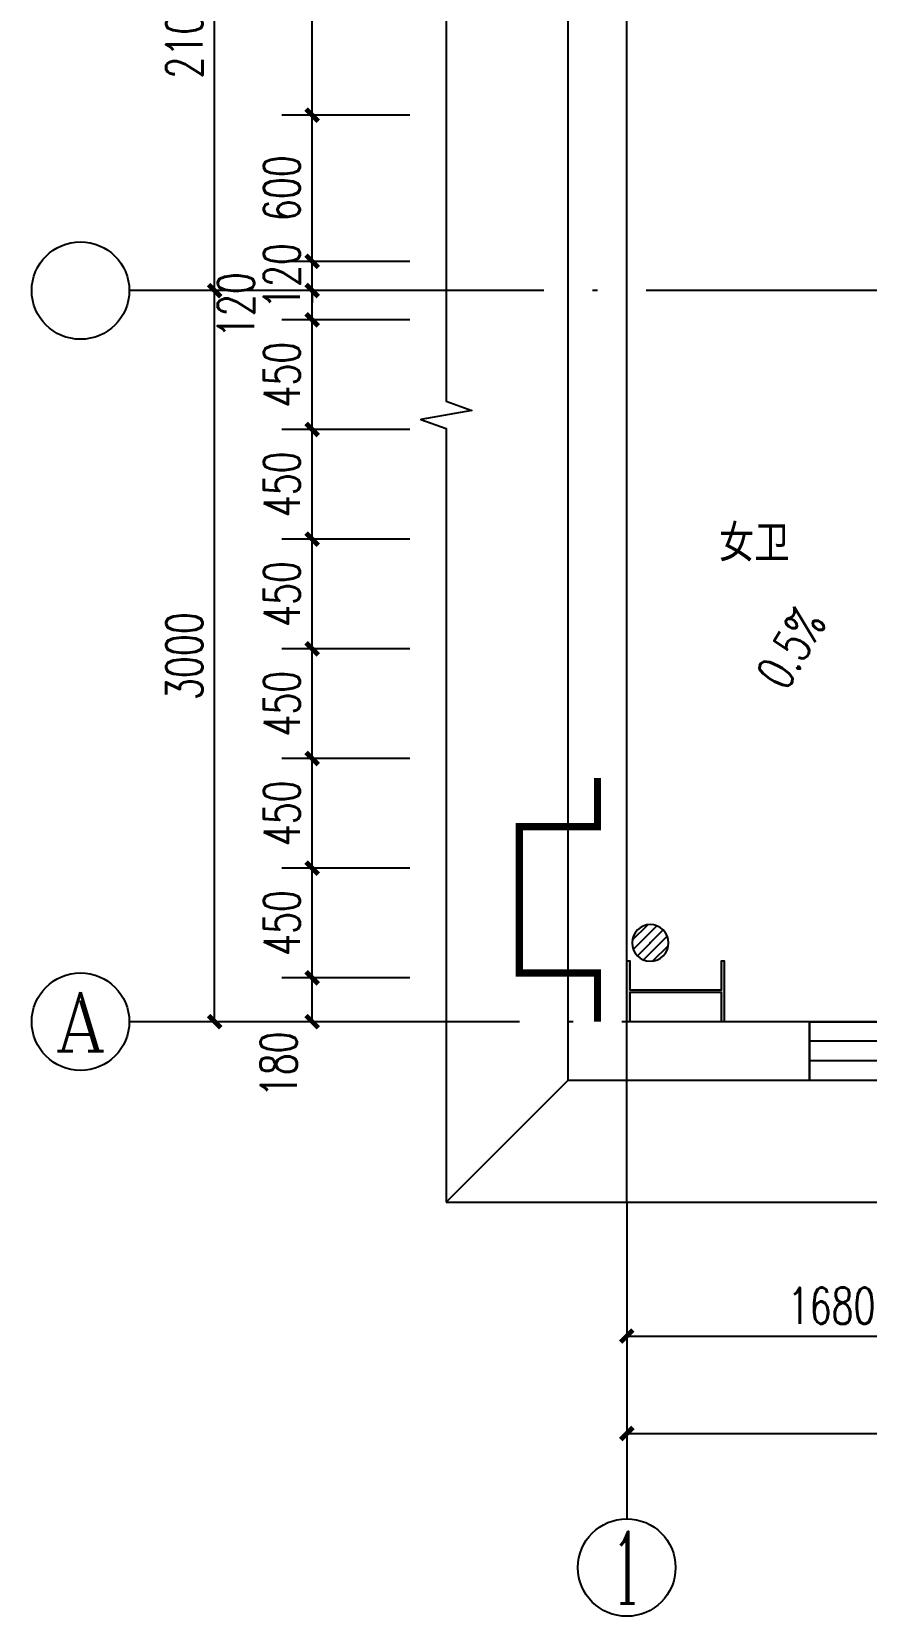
# Model space of a CAD drawing. Extents: x 13276711 to 13543385, y -848943 to -68012.
# Drawn here: x 13522879 to 13526301, y -831225 to -824722 of the extents above; entities that cross this region are included whole.
import ezdxf
from ezdxf.enums import TextEntityAlignment as Align

# ---------------------------------------------------------------- set-up
doc = ezdxf.new("R2010")
doc.units = 0
doc.header["$LTSCALE"] = 1000
doc.header["$MEASUREMENT"] = 0
doc.linetypes.add('DOTE', pattern=[2.42, 2, -0.2, 0.02, -0.2])
for name, color, linetype in [('AXIS', 3, 'Continuous'), ('AXIS_TEXT', 7, 'Continuous'), ('COLUMN', 2, 'Continuous'), ('DIM_SYMB', 3, 'Continuous'), ('DOTE', 1, 'DOTE'), ('LVTRY', 6, 'Continuous'), ('PUB_TEXT', 7, 'Continuous'), ('WALL-PARAPET', 6, 'Continuous'), ('WINDOW', 4, 'Continuous')]:
    doc.layers.add(name, color=color, linetype=linetype)
doc.styles.add('_TCH_AXIS', font='COMPLEX', dxfattribs={"bigfont": 'GBCBIG'})
doc.styles.add('_TCH_DIM', font='SIMPLEX', dxfattribs={"bigfont": 'GBCBIG'})
doc.styles.add('_TCH_DIM_T3', font='SIMPLEX', dxfattribs={"width": 0.705882, "bigfont": 'GBCBIG'})
doc.styles.add('COMPLEX', font='COMPLEX')
doc.styles.add('YAYA', font='', dxfattribs={"width": 0.8, "height": 1})
doc.styles.get('YAYA').set_extended_font_data('SimSun')
doc.dimstyles.new('_TCH_ARCH&&50', dxfattribs={"dimtxt": 148.75, "dimasz": 50, "dimexe": 125, "dimexo": 150, "dimgap": 50, "dimtad": 1, "dimdec": 0, "dimzin": 0, "dimdsep": 46, "dimtxsty": '_TCH_DIM_T3', "dimblk": 'ARCHTICK', "dimcen": 0.09, "dimclrt": 7, "dimazin": 2, "dimtfac": 1, "dimtdec": 0, "dimtix": 1, "dimtmove": 2, "dimatfit": 3, "dimfxl": 0, "dimtolj": 1, "dimtzin": 0, "dimarcsym": 0})

# ---------------------------------------------------------------- blocks, each defined once
blk = doc.blocks.new('A$C797E1D2B')
at = {"layer": 'COLUMN'}
h = blk.add_hatch(color=256, dxfattribs=at)
h.paths.add_polyline_path([(125, 400), (250, 400), (250, 388), (130, 388), (130, 200), (125, 200)])
h.paths.add_polyline_path([(0, 400), (125, 400), (125, 200), (120, 200), (120, 388), (0, 388)])
h.paths.add_polyline_path([(0, 12), (120, 12), (120, 200), (125, 200), (125, 0), (0, 0)])
h.paths.add_polyline_path([(125, 200), (130, 200), (130, 12), (250, 12), (250, 0), (125, 0)])
blk.add_lwpolyline([(250, 0), (250, 12), (130, 12), (130, 388), (250, 388), (250, 400), (0, 400), (0, 388), (120, 388), (120, 12), (0, 12), (0, 0)], close=True, dxfattribs=at)
blk = doc.blocks.new('$lvtry$00000171')
for p, q in [((-74.2, 10.6), (-10.6, 74.2)), ((-69.8, -27.4), (27.4, 69.8)), ((-53, -53), (53, 53)), ((-27.4, -69.8), (69.8, 27.4)), ((10.6, -74.2), (74.2, -10.6))]:
    blk.add_line(p, q)
blk.add_circle((0, 0), 75)
blk.add_point((0, 0))
blk = doc.blocks.new('$TCHSYS$WIN2D')
for p, q in [((-0.5, 0.5), (0.5, 0.5)), ((-0.5, 0.5), (-0.5, -0.5)), ((0.5, 0.5), (0.5, -0.5)), ((0.5, 0.1667), (-0.5, 0.1667)), ((0.5, -0.1667), (-0.5, -0.1667)), ((-0.5, -0.5), (0.5, -0.5))]:
    blk.add_line(p, q)
blk = doc.blocks.new('_AXISO')
blk.add_circle((0, 0), 0.5)
at = {"layer": 'AXIS_TEXT', "style": 'COMPLEX', "width": 1.041667}
blk.add_attdef('A', text='', height=0.56, dxfattribs=at).set_placement((-0.25, -0.28), (0.25, -0.28), align=Align.FIT)
blk = doc.blocks.new('_ArchTick')
at = {"color": 0, "linetype": 'ByBlock', "const_width": 0.4}
blk.add_lwpolyline([(-0.5, -0.5), (0.5, 0.5)], dxfattribs=at)
blk = doc.blocks.new('*D899')
at = {"layer": 'AXIS', "color": 0, "lineweight": -2}
for p, q in [((13525318.7, -829674.5), (13525318.7, -830599.5)), ((13528318.7, -829674.5), (13528318.7, -830599.5)), ((13525318.7, -830474.5), (13528318.7, -830474.5))]:
    blk.add_line(p, q, dxfattribs=at)
at = {"layer": 'Defpoints', "color": 0}
for p in [(13525318.7, -829524.5), (13528318.7, -829524.5), (13528318.7, -830474.5)]:
    blk.add_point(p, dxfattribs=at)
at = {"layer": 'AXIS', "color": 0, "lineweight": -2, "xscale": 50, "yscale": 50, "zscale": 50, "rotation": 180}
blk.add_blockref('_ArchTick', (13525318.7, -830474.5), dxfattribs=at)
at = {"layer": 'AXIS', "color": 0, "lineweight": -2, "xscale": 50, "yscale": 50, "zscale": 50}
blk.add_blockref('_ArchTick', (13528318.7, -830474.5), dxfattribs=at)
at = {"layer": 'AXIS', "color": 7, "insert": (13526818.7, -830350.2), "char_height": 148.75, "attachment_point": 5, "style": '_TCH_DIM_T3'}
blk.add_mtext('\\A1;3000', dxfattribs=at)
blk = doc.blocks.new('*D906')
at = {"layer": 'AXIS', "color": 0, "lineweight": -2}
for p, q in [((13525318.7, -829674.5), (13525318.7, -830199.5)), ((13526998.7, -829674.5), (13526998.7, -830199.5)), ((13525318.7, -830074.5), (13526998.7, -830074.5))]:
    blk.add_line(p, q, dxfattribs=at)
at = {"layer": 'Defpoints', "color": 0}
for p in [(13525318.7, -829524.5), (13526998.7, -829524.5), (13526998.7, -830074.5)]:
    blk.add_point(p, dxfattribs=at)
at = {"layer": 'AXIS', "color": 0, "lineweight": -2, "xscale": 50, "yscale": 50, "zscale": 50, "rotation": 180}
blk.add_blockref('_ArchTick', (13525318.7, -830074.5), dxfattribs=at)
at = {"layer": 'AXIS', "color": 0, "lineweight": -2, "xscale": 50, "yscale": 50, "zscale": 50}
blk.add_blockref('_ArchTick', (13526998.7, -830074.5), dxfattribs=at)
at = {"layer": 'AXIS', "color": 7, "insert": (13526158.7, -829950.2), "char_height": 148.75, "attachment_point": 5, "style": '_TCH_DIM_T3'}
blk.add_mtext('\\A1;1680', dxfattribs=at)
blk = doc.blocks.new('*D916')
at = {"layer": 'AXIS', "color": 0, "lineweight": -2}
for p, q in [((13524428.7, -825784.5), (13523503.7, -825784.5)), ((13523628.7, -828784.5), (13523628.7, -825784.5)), ((13524428.7, -828784.5), (13523503.7, -828784.5))]:
    blk.add_line(p, q, dxfattribs=at)
at = {"layer": 'Defpoints', "color": 0}
for p in [(13523628.7, -825784.5), (13524578.7, -825784.5), (13524578.7, -828784.5)]:
    blk.add_point(p, dxfattribs=at)
at = {"layer": 'AXIS', "color": 0, "lineweight": -2, "xscale": 50, "yscale": 50, "zscale": 50}
for p, rotation in [((13523628.7, -825784.5), 90), ((13523628.7, -828784.5), 270)]:
    blk.add_blockref('_ArchTick', p, dxfattribs=dict(at, rotation=rotation))
at = {"layer": 'AXIS', "color": 7, "insert": (13523504.3, -827284.5), "char_height": 148.75, "attachment_point": 5, "rotation": 90, "style": '_TCH_DIM_T3'}
blk.add_mtext('\\A1;3000', dxfattribs=at)
blk = doc.blocks.new('*D917')
at = {"layer": 'AXIS', "color": 0, "lineweight": -2}
for p, q in [((13524428.7, -823684.5), (13523503.7, -823684.5)), ((13523628.7, -825784.5), (13523628.7, -823684.5)), ((13524428.7, -825784.5), (13523503.7, -825784.5))]:
    blk.add_line(p, q, dxfattribs=at)
at = {"layer": 'Defpoints', "color": 0}
for p in [(13523628.7, -823684.5), (13524578.7, -823684.5), (13524578.7, -825784.5)]:
    blk.add_point(p, dxfattribs=at)
at = {"layer": 'AXIS', "color": 0, "lineweight": -2, "xscale": 50, "yscale": 50, "zscale": 50}
for p, rotation in [((13523628.7, -823684.5), 90), ((13523628.7, -825784.5), 270)]:
    blk.add_blockref('_ArchTick', p, dxfattribs=dict(at, rotation=rotation))
at = {"layer": 'AXIS', "color": 7, "insert": (13523504.3, -824734.5), "char_height": 148.75, "attachment_point": 5, "rotation": 90, "style": '_TCH_DIM_T3'}
blk.add_mtext('\\A1;2100', dxfattribs=at)
blk = doc.blocks.new('*D918')
at = {"layer": 'AXIS', "color": 0, "lineweight": -2}
for p, q in [((13524428.7, -828604.5), (13523903.7, -828604.5)), ((13524028.7, -828784.5), (13524028.7, -828604.5)), ((13524428.7, -828784.5), (13523903.7, -828784.5))]:
    blk.add_line(p, q, dxfattribs=at)
at = {"layer": 'Defpoints', "color": 0}
for p in [(13524028.7, -828604.5), (13524578.7, -828604.5), (13524578.7, -828784.5)]:
    blk.add_point(p, dxfattribs=at)
at = {"layer": 'AXIS', "color": 0, "lineweight": -2, "xscale": 50, "yscale": 50, "zscale": 50}
for p, rotation in [((13524028.7, -828604.5), 90), ((13524028.7, -828784.5), 270)]:
    blk.add_blockref('_ArchTick', p, dxfattribs=dict(at, rotation=rotation))
at = {"layer": 'AXIS', "color": 7, "insert": (13523891.2, -828959.5), "char_height": 148.75, "attachment_point": 5, "rotation": 90, "style": '_TCH_DIM_T3'}
blk.add_mtext('\\A1;180', dxfattribs=at)
blk = doc.blocks.new('*D919')
at = {"layer": 'AXIS', "color": 0, "lineweight": -2}
for p, q in [((13524428.7, -828154.5), (13523903.7, -828154.5)), ((13524028.7, -828604.5), (13524028.7, -828154.5)), ((13524428.7, -828604.5), (13523903.7, -828604.5))]:
    blk.add_line(p, q, dxfattribs=at)
at = {"layer": 'Defpoints', "color": 0}
for p in [(13524028.7, -828154.5), (13524578.7, -828154.5), (13524578.7, -828604.5)]:
    blk.add_point(p, dxfattribs=at)
at = {"layer": 'AXIS', "color": 0, "lineweight": -2, "xscale": 50, "yscale": 50, "zscale": 50}
for p, rotation in [((13524028.7, -828154.5), 90), ((13524028.7, -828604.5), 270)]:
    blk.add_blockref('_ArchTick', p, dxfattribs=dict(at, rotation=rotation))
at = {"layer": 'AXIS', "color": 7, "insert": (13523904.3, -828379.5), "char_height": 148.75, "attachment_point": 5, "rotation": 90, "style": '_TCH_DIM_T3'}
blk.add_mtext('\\A1;450', dxfattribs=at)
blk = doc.blocks.new('*D920')
at = {"layer": 'AXIS', "color": 0, "lineweight": -2}
for p, q in [((13524428.7, -827704.5), (13523903.7, -827704.5)), ((13524028.7, -828154.5), (13524028.7, -827704.5)), ((13524428.7, -828154.5), (13523903.7, -828154.5))]:
    blk.add_line(p, q, dxfattribs=at)
at = {"layer": 'Defpoints', "color": 0}
for p in [(13524028.7, -827704.5), (13524578.7, -827704.5), (13524578.7, -828154.5)]:
    blk.add_point(p, dxfattribs=at)
at = {"layer": 'AXIS', "color": 0, "lineweight": -2, "xscale": 50, "yscale": 50, "zscale": 50}
for p, rotation in [((13524028.7, -827704.5), 90), ((13524028.7, -828154.5), 270)]:
    blk.add_blockref('_ArchTick', p, dxfattribs=dict(at, rotation=rotation))
at = {"layer": 'AXIS', "color": 7, "insert": (13523904.3, -827929.5), "char_height": 148.75, "attachment_point": 5, "rotation": 90, "style": '_TCH_DIM_T3'}
blk.add_mtext('\\A1;450', dxfattribs=at)
blk = doc.blocks.new('*D921')
at = {"layer": 'AXIS', "color": 0, "lineweight": -2}
for p, q in [((13524428.7, -827254.5), (13523903.7, -827254.5)), ((13524028.7, -827704.5), (13524028.7, -827254.5)), ((13524428.7, -827704.5), (13523903.7, -827704.5))]:
    blk.add_line(p, q, dxfattribs=at)
at = {"layer": 'Defpoints', "color": 0}
for p in [(13524028.7, -827254.5), (13524578.7, -827254.5), (13524578.7, -827704.5)]:
    blk.add_point(p, dxfattribs=at)
at = {"layer": 'AXIS', "color": 0, "lineweight": -2, "xscale": 50, "yscale": 50, "zscale": 50}
for p, rotation in [((13524028.7, -827254.5), 90), ((13524028.7, -827704.5), 270)]:
    blk.add_blockref('_ArchTick', p, dxfattribs=dict(at, rotation=rotation))
at = {"layer": 'AXIS', "color": 7, "insert": (13523904.3, -827479.5), "char_height": 148.75, "attachment_point": 5, "rotation": 90, "style": '_TCH_DIM_T3'}
blk.add_mtext('\\A1;450', dxfattribs=at)
blk = doc.blocks.new('*D922')
at = {"layer": 'AXIS', "color": 0, "lineweight": -2}
for p, q in [((13524428.7, -826804.5), (13523903.7, -826804.5)), ((13524028.7, -827254.5), (13524028.7, -826804.5)), ((13524428.7, -827254.5), (13523903.7, -827254.5))]:
    blk.add_line(p, q, dxfattribs=at)
at = {"layer": 'Defpoints', "color": 0}
for p in [(13524028.7, -826804.5), (13524578.7, -826804.5), (13524578.7, -827254.5)]:
    blk.add_point(p, dxfattribs=at)
at = {"layer": 'AXIS', "color": 0, "lineweight": -2, "xscale": 50, "yscale": 50, "zscale": 50}
for p, rotation in [((13524028.7, -826804.5), 90), ((13524028.7, -827254.5), 270)]:
    blk.add_blockref('_ArchTick', p, dxfattribs=dict(at, rotation=rotation))
at = {"layer": 'AXIS', "color": 7, "insert": (13523904.3, -827029.5), "char_height": 148.75, "attachment_point": 5, "rotation": 90, "style": '_TCH_DIM_T3'}
blk.add_mtext('\\A1;450', dxfattribs=at)
blk = doc.blocks.new('*D923')
at = {"layer": 'AXIS', "color": 0, "lineweight": -2}
for p, q in [((13524428.7, -826354.5), (13523903.7, -826354.5)), ((13524028.7, -826804.5), (13524028.7, -826354.5)), ((13524428.7, -826804.5), (13523903.7, -826804.5))]:
    blk.add_line(p, q, dxfattribs=at)
at = {"layer": 'Defpoints', "color": 0}
for p in [(13524028.7, -826354.5), (13524578.7, -826354.5), (13524578.7, -826804.5)]:
    blk.add_point(p, dxfattribs=at)
at = {"layer": 'AXIS', "color": 0, "lineweight": -2, "xscale": 50, "yscale": 50, "zscale": 50}
for p, rotation in [((13524028.7, -826354.5), 90), ((13524028.7, -826804.5), 270)]:
    blk.add_blockref('_ArchTick', p, dxfattribs=dict(at, rotation=rotation))
at = {"layer": 'AXIS', "color": 7, "insert": (13523904.3, -826579.5), "char_height": 148.75, "attachment_point": 5, "rotation": 90, "style": '_TCH_DIM_T3'}
blk.add_mtext('\\A1;450', dxfattribs=at)
blk = doc.blocks.new('*D924')
at = {"layer": 'AXIS', "color": 0, "lineweight": -2}
for p, q in [((13524428.7, -825904.5), (13523903.7, -825904.5)), ((13524028.7, -826354.5), (13524028.7, -825904.5)), ((13524428.7, -826354.5), (13523903.7, -826354.5))]:
    blk.add_line(p, q, dxfattribs=at)
at = {"layer": 'Defpoints', "color": 0}
for p in [(13524028.7, -825904.5), (13524578.7, -825904.5), (13524578.7, -826354.5)]:
    blk.add_point(p, dxfattribs=at)
at = {"layer": 'AXIS', "color": 0, "lineweight": -2, "xscale": 50, "yscale": 50, "zscale": 50}
for p, rotation in [((13524028.7, -825904.5), 90), ((13524028.7, -826354.5), 270)]:
    blk.add_blockref('_ArchTick', p, dxfattribs=dict(at, rotation=rotation))
at = {"layer": 'AXIS', "color": 7, "insert": (13523904.3, -826129.5), "char_height": 148.75, "attachment_point": 5, "rotation": 90, "style": '_TCH_DIM_T3'}
blk.add_mtext('\\A1;450', dxfattribs=at)
blk = doc.blocks.new('*D925')
at = {"layer": 'AXIS', "color": 0, "lineweight": -2}
for p, q in [((13524428.7, -825784.5), (13523903.7, -825784.5)), ((13524028.7, -825904.5), (13524028.7, -825784.5)), ((13524428.7, -825904.5), (13523903.7, -825904.5))]:
    blk.add_line(p, q, dxfattribs=at)
at = {"layer": 'Defpoints', "color": 0}
for p in [(13524028.7, -825784.5), (13524578.7, -825784.5), (13524578.7, -825904.5)]:
    blk.add_point(p, dxfattribs=at)
at = {"layer": 'AXIS', "color": 0, "lineweight": -2, "xscale": 50, "yscale": 50, "zscale": 50}
for p, rotation in [((13524028.7, -825784.5), 90), ((13524028.7, -825904.5), 270)]:
    blk.add_blockref('_ArchTick', p, dxfattribs=dict(at, rotation=rotation))
at = {"layer": 'AXIS', "color": 7, "insert": (13523716.2, -825844.5), "char_height": 148.75, "attachment_point": 5, "rotation": 90, "style": '_TCH_DIM_T3'}
blk.add_mtext('\\A1;120', dxfattribs=at)
blk = doc.blocks.new('*D926')
at = {"layer": 'AXIS', "color": 0, "lineweight": -2}
for p, q in [((13524428.7, -825664.5), (13523903.7, -825664.5)), ((13524028.7, -825664.5), (13524028.7, -825614.5)), ((13524028.7, -825784.5), (13524028.7, -825664.5)), ((13524428.7, -825784.5), (13523903.7, -825784.5)), ((13524028.7, -825784.5), (13524028.7, -825834.5))]:
    blk.add_line(p, q, dxfattribs=at)
at = {"layer": 'Defpoints', "color": 0}
for p in [(13524028.7, -825664.5), (13524578.7, -825664.5), (13524578.7, -825784.5)]:
    blk.add_point(p, dxfattribs=at)
at = {"layer": 'AXIS', "color": 0, "lineweight": -2, "xscale": 50, "yscale": 50, "zscale": 50}
for p, rotation in [((13524028.7, -825664.5), 270), ((13524028.7, -825784.5), 90)]:
    blk.add_blockref('_ArchTick', p, dxfattribs=dict(at, rotation=rotation))
at = {"layer": 'AXIS', "color": 7, "insert": (13523904.3, -825724.5), "char_height": 148.75, "attachment_point": 5, "rotation": 90, "style": '_TCH_DIM_T3'}
blk.add_mtext('\\A1;120', dxfattribs=at)
blk = doc.blocks.new('*D927')
at = {"layer": 'AXIS', "color": 0, "lineweight": -2}
for p, q in [((13524428.7, -825064.5), (13523903.7, -825064.5)), ((13524028.7, -825664.5), (13524028.7, -825064.5)), ((13524428.7, -825664.5), (13523903.7, -825664.5))]:
    blk.add_line(p, q, dxfattribs=at)
at = {"layer": 'Defpoints', "color": 0}
for p in [(13524028.7, -825064.5), (13524578.7, -825064.5), (13524578.7, -825664.5)]:
    blk.add_point(p, dxfattribs=at)
at = {"layer": 'AXIS', "color": 0, "lineweight": -2, "xscale": 50, "yscale": 50, "zscale": 50}
for p, rotation in [((13524028.7, -825064.5), 90), ((13524028.7, -825664.5), 270)]:
    blk.add_blockref('_ArchTick', p, dxfattribs=dict(at, rotation=rotation))
at = {"layer": 'AXIS', "color": 7, "insert": (13523904.3, -825364.5), "char_height": 148.75, "attachment_point": 5, "rotation": 90, "style": '_TCH_DIM_T3'}
blk.add_mtext('\\A1;600', dxfattribs=at)
blk = doc.blocks.new('*D928')
at = {"layer": 'AXIS', "color": 0, "lineweight": -2}
for p, q in [((13524428.7, -823804.5), (13523903.7, -823804.5)), ((13524028.7, -825064.5), (13524028.7, -823804.5)), ((13524428.7, -825064.5), (13523903.7, -825064.5))]:
    blk.add_line(p, q, dxfattribs=at)
at = {"layer": 'Defpoints', "color": 0}
for p in [(13524028.7, -823804.5), (13524578.7, -823804.5), (13524578.7, -825064.5)]:
    blk.add_point(p, dxfattribs=at)
at = {"layer": 'AXIS', "color": 0, "lineweight": -2, "xscale": 50, "yscale": 50, "zscale": 50}
for p, rotation in [((13524028.7, -823804.5), 90), ((13524028.7, -825064.5), 270)]:
    blk.add_blockref('_ArchTick', p, dxfattribs=dict(at, rotation=rotation))
at = {"layer": 'AXIS', "color": 7, "insert": (13523904.3, -824434.5), "char_height": 148.75, "attachment_point": 5, "rotation": 90, "style": '_TCH_DIM_T3'}
blk.add_mtext('\\A1;1260', dxfattribs=at)

msp = doc.modelspace()

# ---------------------------------------------------------------- linework, layer by layer
at = {"ltscale": 0.5}
msp.add_line((13525078.7, -829024.5), (13524578.7, -829524.5), dxfattribs=at)
at = {"const_width": 30}
msp.add_lwpolyline([(13525198.7, -827784.5), (13525198.7, -827984.5), (13524878.7, -827984.5), (13524878.7, -828584.5), (13525198.7, -828584.5), (13525198.7, -828784.5)], dxfattribs=at)
at = {"layer": 'AXIS'}
for p, q in [((13524578.7, -825784.5), (13523278.7, -825784.5)), ((13524578.7, -828784.5), (13523278.7, -828784.5)), ((13525318.7, -829524.5), (13525318.7, -830824.5))]:
    msp.add_line(p, q, dxfattribs=at)
at = {"layer": 'DIM_SYMB'}
for points in [[(13524578.7, -823064.5), (13524578.7, -826238.3), (13524683.7, -826276.5), (13524473.7, -826313.5), (13524578.7, -826350.8), (13524578.7, -829524.5)], [(13524578.7, -829524.5), (13528302.4, -829524.5), (13528340.6, -829419.5), (13528377.6, -829629.5), (13528414.9, -829524.5), (13532138.7, -829524.5)]]:
    msp.add_lwpolyline(points, dxfattribs=at)
msp.add_lwpolyline([(13526255.1, -827053.8, 0, 0, 0), (13526027.7, -827442.1, 40, 0, 0), (13525951.9, -827571.5, 0, 0, 0)], format="xyseb", dxfattribs=at)
at = {"layer": 'DOTE'}
for p, q in [((13525318.7, -829524.5), (13525318.7, -823064.5)), ((13529818.7, -825784.5), (13524578.7, -825784.5)), ((13532138.7, -828784.5), (13524578.7, -828784.5))]:
    msp.add_line(p, q, dxfattribs=at)
at = {"layer": 'WALL-PARAPET'}
for p, q in [((13525078.7, -829024.5), (13525078.7, -823684.5)), ((13525318.7, -828784.5), (13525318.7, -823804.5)), ((13526068.7, -828784.5), (13525318.7, -828784.5)), ((13526068.7, -829024.5), (13526068.7, -828784.5)), ((13525078.7, -829024.5), (13526068.7, -829024.5))]:
    msp.add_line(p, q, dxfattribs=at)

# ---------------------------------------------------------------- block references
at = {"xscale": -1, "rotation": 90}
msp.add_blockref('A$C797E1D2B', (13525718.7, -828534.5), dxfattribs=at)
at = {"layer": 'AXIS', "xscale": 400, "yscale": 400, "zscale": 400}
msp.add_blockref('_AXISO', (13523078.7, -825784.5), dxfattribs=at)
at = {"layer": 'AXIS'}
ref = msp.add_blockref('_AXISO', (13523078.7, -828784.5), dxfattribs=dict(at, xscale=400, yscale=400, zscale=400))
ref.add_attrib('A', 'A', dxfattribs={"layer": 'AXIS_TEXT', "ltscale": 0.5, "height": 243, "style": '_TCH_AXIS'}).set_placement((13522974.5, -828906), (13523182.8, -828906), align=Align.FIT)
ref = msp.add_blockref('_AXISO', (13525318.7, -831024.5), dxfattribs=dict(at, xscale=400, yscale=400, zscale=400))
ref.add_attrib('A', '1', dxfattribs={"layer": 'AXIS_TEXT', "ltscale": 0.5, "height": 294.1, "style": '_TCH_AXIS'}).set_placement((13525255.6, -831171.6), (13525381.7, -831171.6), align=Align.FIT)
at = {"layer": 'LVTRY', "extrusion": (0, 0, -1), "zscale": -1, "rotation": 90.00000000000001}
msp.add_blockref('$lvtry$00000171', (-13525415.2, -828461.2), dxfattribs=at)
at = {"layer": 'WINDOW', "xscale": -1500, "yscale": -240, "zscale": -1500, "rotation": 180}
msp.add_blockref('$TCHSYS$WIN2D', (13526818.7, -828904.5), dxfattribs=at)

# ---------------------------------------------------------------- texts
at = {"layer": 'PUB_TEXT', "style": 'YAYA', "width": 0.8}
msp.add_text('女卫', height=132.91, dxfattribs=at).set_placement((13525696.5, -826882.3))
at = {"layer": 'PUB_TEXT', "style": '_TCH_DIM', "width": 0.705882}
msp.add_text('0.5%%%', height=148.75, rotation=59.64682, dxfattribs=at).set_placement((13525972.3, -827432.8))

# ---------------------------------------------------------------- dimensions: what is measured, and where the dimension line sits
at = {"layer": 'AXIS'}
for p1, p2, distance, text, picture, middle in [((13524578.7, -825784.5), (13524578.7, -823684.5), 950, '2100', '*D917', (13523504.3, -824734.5)), ((13524578.7, -825064.5), (13524578.7, -823804.5), 550, '1260', '*D928', (13523904.3, -824434.5)), ((13524578.7, -825664.5), (13524578.7, -825064.5), 550, '600', '*D927', (13523904.3, -825364.5)), ((13524578.7, -825784.5), (13524578.7, -825664.5), 550, '120', '*D926', (13523904.3, -825724.5)), ((13524578.7, -828784.5), (13524578.7, -825784.5), 950, '3000', '*D916', (13523504.3, -827284.5)), ((13524578.7, -826354.5), (13524578.7, -825904.5), 550, '450', '*D924', (13523904.3, -826129.5)), ((13524578.7, -826804.5), (13524578.7, -826354.5), 550, '450', '*D923', (13523904.3, -826579.5)), ((13524578.7, -827254.5), (13524578.7, -826804.5), 550, '450', '*D922', (13523904.3, -827029.5)), ((13524578.7, -827704.5), (13524578.7, -827254.5), 550, '450', '*D921', (13523904.3, -827479.5)), ((13524578.7, -828154.5), (13524578.7, -827704.5), 550, '450', '*D920', (13523904.3, -827929.5)), ((13524578.7, -828604.5), (13524578.7, -828154.5), 550, '450', '*D919', (13523904.3, -828379.5)), ((13525318.7, -829524.5), (13528318.7, -829524.5), -950, '3000', '*D899', (13526818.7, -830350.2)), ((13525318.7, -829524.5), (13526998.7, -829524.5), -550, '1680', '*D906', (13526158.7, -829950.2))]:
    dim = msp.add_aligned_dim(p1=p1, p2=p2, distance=distance, text=text, dimstyle='_TCH_ARCH&&50', dxfattribs=at)
    dim.commit()
    dim.dimension.update_dxf_attribs({"geometry": picture, "text_midpoint": middle})
for base, p1, p2, text, picture, middle in [((13524028.7, -825784.5), (13524578.7, -825904.5), (13524578.7, -825784.5), '120', '*D925', (13523716.2, -825844.5)), ((13524028.7, -828604.5), (13524578.7, -828784.5), (13524578.7, -828604.5), '180', '*D918', (13523891.2, -828959.5))]:
    dim = msp.add_linear_dim(base=base, p1=p1, p2=p2, angle=90, text=text, dimstyle='_TCH_ARCH&&50', dxfattribs=at)
    dim.commit()
    dim.dimension.update_dxf_attribs({"geometry": picture, "text_midpoint": middle, "dimtype": 161})

doc.saveas('drawing.dxf')
